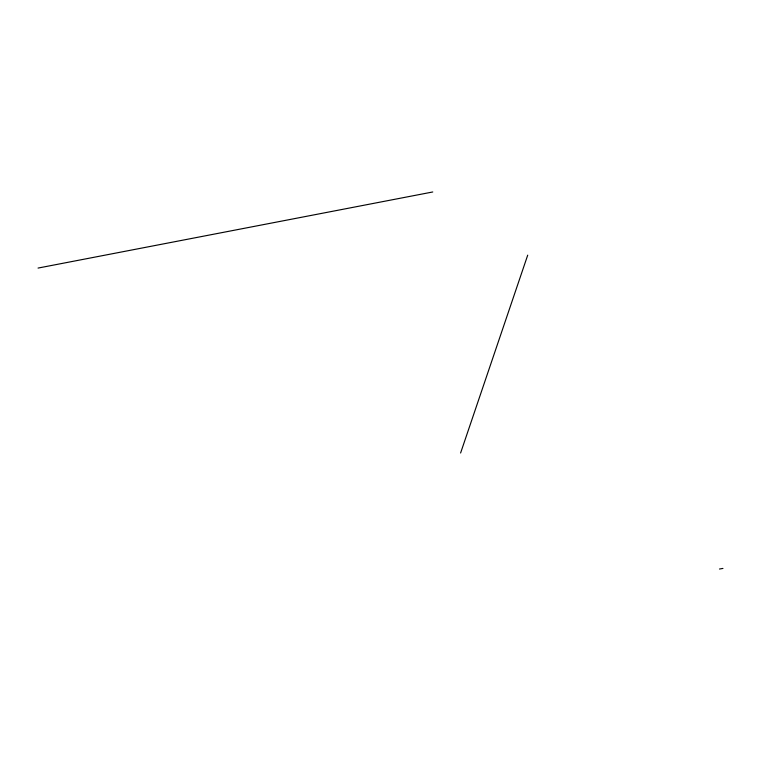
<?xml version="1.0" encoding="UTF-8"?>
<svg xmlns="http://www.w3.org/2000/svg" width="761" height="761" viewBox="0 0 761 761"><rect width="100%" height="100%" fill="white"/><g stroke="black" fill="none" stroke-linecap="round" stroke-linejoin="round"><path stroke-width="1.14" d="M460.595 453.014L527.715 255.144M38.05 268.072L432.762 191.972M719.478 569.028L722.95 568.419"/></g></svg>
